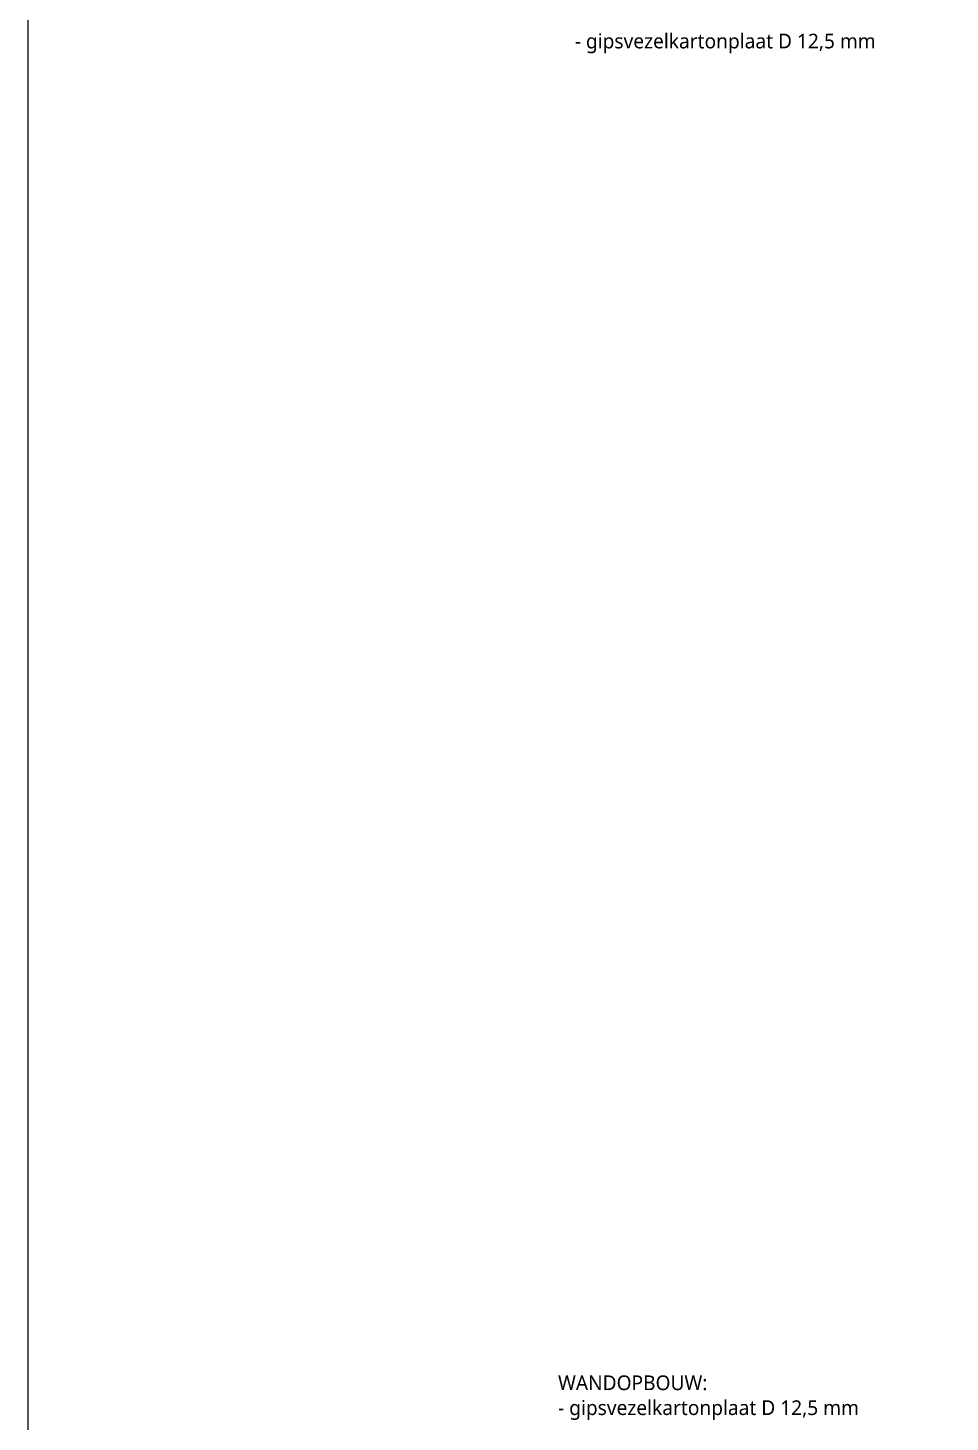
# Model space of a CAD drawing. Header units: millimetres. Extents: x 32900 to 38291, y -18988 to 4133.
# Drawn here: x 32970.8 to 33284.7, y -13209.9 to -12735.6 of the extents above; entities that cross this region are included whole.
import ezdxf

# ---------------------------------------------------------------- set-up
doc = ezdxf.new("R2010")
doc.units = ezdxf.units.MM
doc.layers.add('A-ANNO-NOTE', color=131, linetype='Continuous', lineweight=18)
doc.layers.add('A-DETL', color=90, linetype='Continuous', lineweight=13)
doc.styles.add('Segoe UI', font='segoeui.ttf', dxfattribs={"height": 5})
doc.styles.add('Segoe UI_B', font='segoeui.ttf', dxfattribs={"height": 5})

msp = doc.modelspace()

# ---------------------------------------------------------------- linework, layer by layer
at = {"layer": 'A-DETL', "lineweight": 18}
msp.add_line((32970.77, 3651.86), (32970.77, -18988.14), dxfattribs=at)

# ---------------------------------------------------------------- texts
at = {"layer": 'A-ANNO-NOTE', "lineweight": 13, "char_height": 5, "width": 126.5063, "attachment_point": 1, "style": 'Segoe UI', "bg_fill": 3, "box_fill_scale": 1.25, "bg_fill_color": 9, "bg_fill_true_color": 13158600, "bg_fill_transparency": 0}
for insert in [(33156.93, -12737.57), (33151.24, -13202.51)]:
    msp.add_mtext('- gipsvezelkartonplaat D 12,5 mm', dxfattribs=dict(at, insert=insert))

# ---------------------------------------------------------------- next in the draw order: texts
at = {"layer": 'A-ANNO-NOTE', "lineweight": 13, "insert": (33151.24, -13194.04), "char_height": 5, "width": 67.8228, "attachment_point": 1, "style": 'Segoe UI_B', "bg_fill": 3, "box_fill_scale": 1.25, "bg_fill_color": 9, "bg_fill_true_color": 13158600, "bg_fill_transparency": 0}
msp.add_mtext('WANDOPBOUW:', dxfattribs=at)

doc.saveas('drawing.dxf')
